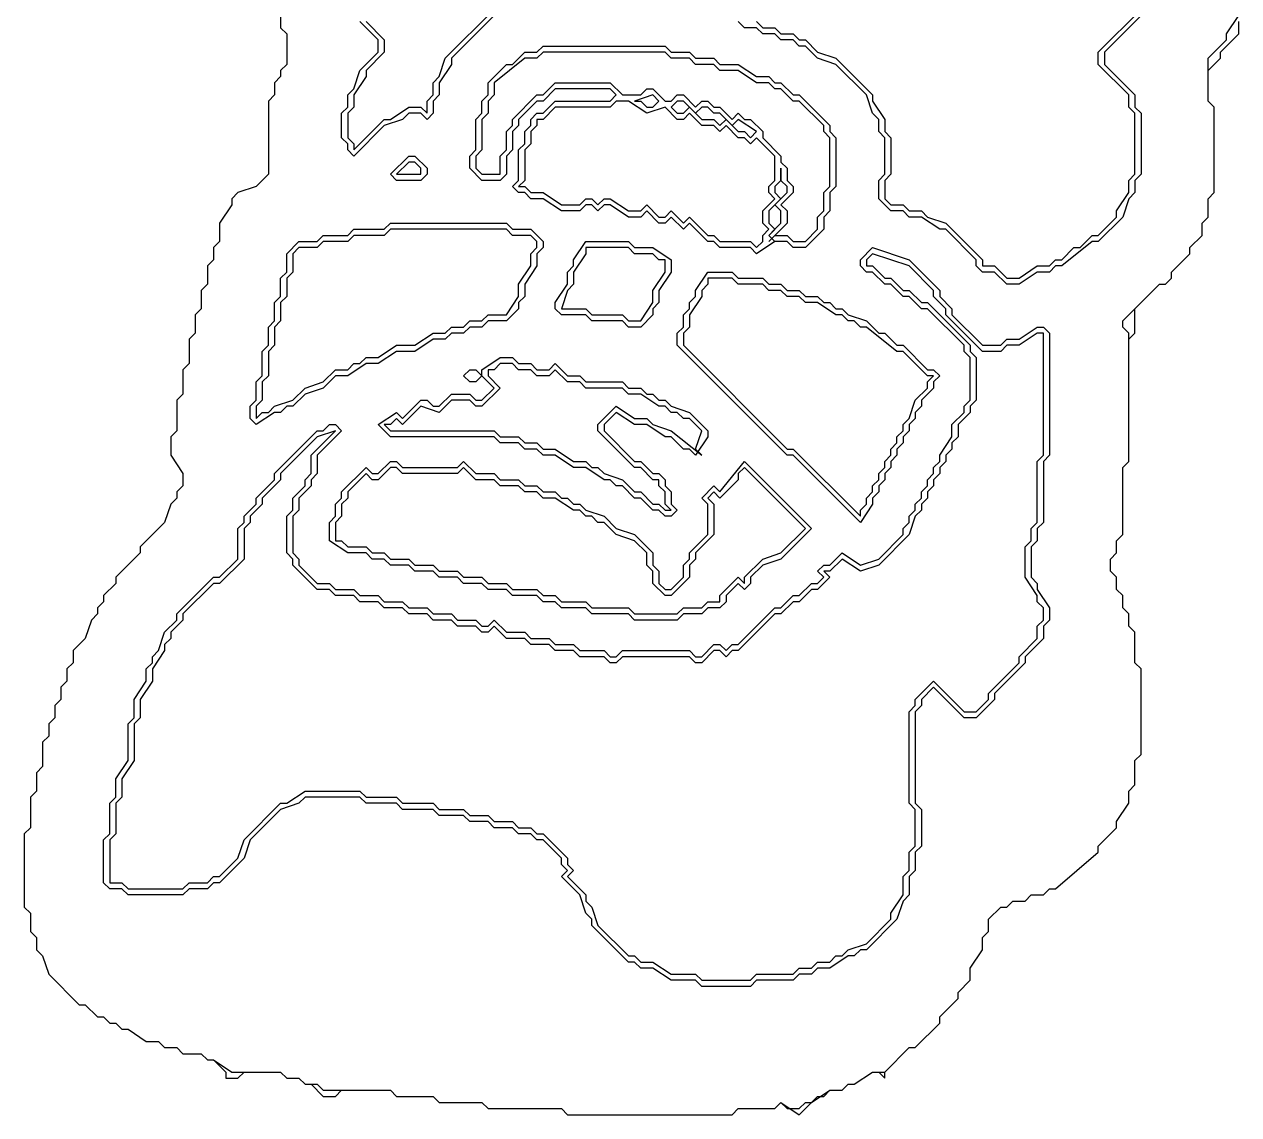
# Model space of a CAD drawing. Header units: millimetres. Extents: x 2 to 58.7, y 4.1 to 84.
# Drawn here: x 2 to 14.06, y 4.42 to 15.25 of the extents above; entities that cross this region are included whole.
import ezdxf

# ---------------------------------------------------------------- set-up
doc = ezdxf.new("R2010")
doc.units = ezdxf.units.MM
for name, color, linetype, true_color in [('CUT_OUTER', 1, 'Continuous', 0xa7a7a7), ('FILL_BLUE', 6, 'Continuous', 0x196fc6), ('FILL_WHITE', 4, 'Continuous', 0xf5f3f0), ('RAISED_METAL', 2, 'Continuous', 0xa7a7a7)]:
    doc.layers.add(name, color=color, linetype=linetype, true_color=true_color)

msp = doc.modelspace()

# ---------------------------------------------------------------- linework, layer by layer
at = {"layer": 'CUT_OUTER'}
msp.add_lwpolyline([(4.545, 15.333), (4.545, 15.212), (4.606, 15.152), (4.606, 14.848), (4.545, 14.788), (4.545, 14.727), (4.485, 14.667), (4.485, 14.545), (4.424, 14.485), (4.424, 13.758), (4.303, 13.636), (4.121, 13.576), (4.06, 13.515), (4.06, 13.455), (3.939, 13.273), (3.939, 13.091), (3.879, 13.03), (3.879, 12.909), (3.818, 12.848), (3.818, 12.667), (3.757, 12.606), (3.757, 12.424), (3.697, 12.364), (3.697, 12.182), (3.636, 12.121), (3.636, 11.879), (3.576, 11.818), (3.576, 11.576), (3.515, 11.515), (3.515, 11.212), (3.454, 11.152), (3.454, 10.97), (3.576, 10.788), (3.576, 10.667), (3.515, 10.606), (3.515, 10.545), (3.454, 10.485), (3.394, 10.303), (3.151, 10.061), (3.151, 10), (2.909, 9.758), (2.909, 9.697), (2.788, 9.576), (2.788, 9.515), (2.727, 9.455), (2.727, 9.394), (2.667, 9.333), (2.606, 9.152), (2.485, 9.03), (2.485, 8.909), (2.424, 8.848), (2.424, 8.727), (2.364, 8.667), (2.364, 8.545), (2.303, 8.485), (2.303, 8.364), (2.243, 8.303), (2.243, 8.182), (2.182, 8.121), (2.182, 7.879), (2.121, 7.818), (2.121, 7.636), (2.061, 7.576), (2.061, 7.273), (2, 7.212), (2, 6.485), (2.061, 6.424), (2.061, 6.242), (2.121, 6.182), (2.121, 6.061), (2.182, 6), (2.243, 5.818), (2.546, 5.515), (2.606, 5.515), (2.727, 5.394), (2.788, 5.394), (2.849, 5.333), (2.909, 5.333), (2.97, 5.273), (3.03, 5.273), (3.212, 5.152), (3.333, 5.152), (3.394, 5.091), (3.515, 5.091), (3.576, 5.03), (3.757, 5.03), (3.818, 4.97), (3.879, 4.97), (4, 4.848), (4, 4.788), (4.121, 4.788), (4.182, 4.848), (4.545, 4.848), (4.606, 4.788), (4.727, 4.788), (4.788, 4.727), (4.848, 4.727), (4.969, 4.606), (5.091, 4.606), (5.151, 4.667), (5.636, 4.667), (5.697, 4.606), (6.06, 4.606), (6.121, 4.545), (6.545, 4.545), (6.606, 4.485), (7.333, 4.485), (7.393, 4.424), (9.03, 4.424), (9.09, 4.485), (9.454, 4.485), (9.514, 4.545), (9.696, 4.424), (9.878, 4.606), (9.939, 4.606), (9.999, 4.667), (10.12, 4.667), (10.181, 4.727), (10.241, 4.727), (10.423, 4.848), (10.484, 4.848), (10.544, 4.788), (10.544, 4.848), (10.787, 5.091), (10.847, 5.091), (11.09, 5.333), (11.09, 5.394), (11.272, 5.576), (11.272, 5.636), (11.393, 5.758), (11.393, 5.879), (11.514, 6.061), (11.514, 6.182), (11.575, 6.242), (11.575, 6.364), (11.696, 6.485), (11.756, 6.485), (11.817, 6.545), (11.938, 6.545), (11.999, 6.606), (12.12, 6.606), (12.181, 6.667), (12.241, 6.667), (12.665, 7.03), (12.665, 7.091), (12.847, 7.273), (12.847, 7.333), (12.968, 7.515), (12.968, 7.636), (13.029, 7.697), (13.029, 7.939), (13.09, 8), (13.09, 8.848), (13.029, 8.909), (13.029, 9.212), (12.968, 9.273), (12.968, 9.394), (12.908, 9.455), (12.908, 9.576), (12.847, 9.636), (12.847, 9.758), (12.787, 9.818), (12.787, 9.939), (12.847, 10), (12.847, 10.121), (12.908, 10.182), (12.908, 10.848), (12.968, 10.909), (12.968, 12.121), (13.029, 12.182), (13.029, 12.424), (13.271, 12.667), (13.332, 12.667), (13.393, 12.727), (13.393, 12.788), (13.574, 12.97), (13.574, 13.03), (13.696, 13.152), (13.696, 13.273), (13.756, 13.333), (13.756, 13.515), (13.817, 13.576), (13.817, 14.424), (13.756, 14.485), (13.756, 14.788), (13.877, 14.909), (13.877, 14.97), (14.059, 15.152), (14.059, 15.273)], dxfattribs=at)
at = {"layer": 'FILL_BLUE'}
msp.add_lwpolyline([(7.09, 14.303), (7.09, 14.242), (7.03, 14.182), (7.03, 14.061), (6.969, 14), (6.969, 13.697), (6.909, 13.636), (6.969, 13.636), (7.03, 13.576), (7.151, 13.576), (7.333, 13.455), (7.515, 13.455), (7.575, 13.515), (7.636, 13.515), (7.696, 13.455), (7.757, 13.515), (7.818, 13.515), (7.999, 13.394), (8.121, 13.394), (8.181, 13.455), (8.302, 13.333), (8.363, 13.333), (8.424, 13.394), (8.545, 13.273), (8.605, 13.333), (8.787, 13.152), (8.848, 13.152), (8.908, 13.091), (9.211, 13.091), (9.272, 13.03), (9.333, 13.091), (9.333, 13.152), (9.393, 13.212), (9.333, 13.273), (9.333, 13.394), (9.454, 13.515), (9.393, 13.576), (9.393, 13.636), (9.454, 13.697), (9.454, 13.939), (9.272, 14.121), (9.211, 14.061), (9.151, 14.121), (9.09, 14.121), (8.969, 14.242), (8.908, 14.182), (8.848, 14.242), (8.727, 14.242), (8.605, 14.364), (8.545, 14.303), (8.484, 14.303), (8.363, 14.424), (8.181, 14.364), (7.999, 14.485), (7.878, 14.485), (7.818, 14.424), (7.272, 14.424), (7.151, 14.303)], close=True, dxfattribs=at)
at = {"layer": 'FILL_WHITE'}
for points in [[(5.394, 15.273), (5.575, 15.091), (5.575, 14.97), (5.394, 14.788), (5.394, 14.727), (5.272, 14.545), (5.272, 14.424), (5.212, 14.364), (5.212, 14.121), (5.272, 14.061), (5.272, 14), (5.575, 14.303), (5.636, 14.303), (5.818, 14.424), (5.939, 14.424), (6, 14.364), (6, 14.485), (6.06, 14.545), (6.06, 14.667), (6.121, 14.727), (6.181, 14.909), (6.666, 15.394)], [(9.272, 15.273), (9.333, 15.212), (9.454, 15.212), (9.514, 15.152), (9.636, 15.152), (9.696, 15.091), (9.757, 15.091), (9.878, 14.97), (10.06, 14.909), (10.423, 14.545), (10.423, 14.485), (10.544, 14.303), (10.544, 14.182), (10.605, 14.121), (10.605, 13.758), (10.544, 13.697), (10.544, 13.515), (10.605, 13.455), (10.726, 13.455), (10.787, 13.394), (10.908, 13.394), (10.969, 13.333), (11.15, 13.273), (11.514, 12.909), (11.514, 12.848), (11.635, 12.848), (11.756, 12.727), (11.878, 12.727), (12.059, 12.848), (12.181, 12.848), (12.241, 12.909), (12.302, 12.909), (12.423, 13.03), (12.484, 13.03), (12.605, 13.152), (12.665, 13.152), (12.847, 13.333), (12.847, 13.394), (12.968, 13.576), (12.968, 13.697), (13.029, 13.758), (13.029, 14.364), (12.968, 14.424), (12.968, 14.545), (12.665, 14.848), (12.665, 14.97), (13.09, 15.394)]]:
    msp.add_lwpolyline(points, dxfattribs=at)
for points in [[(6.666, 14.667), (6.666, 14.545), (6.606, 14.485), (6.606, 14.364), (6.545, 14.303), (6.545, 14), (6.484, 13.939), (6.484, 13.818), (6.545, 13.758), (6.727, 13.758), (6.727, 13.939), (6.787, 14), (6.787, 14.182), (6.848, 14.242), (6.848, 14.303), (7.09, 14.545), (7.151, 14.545), (7.272, 14.667), (7.818, 14.667), (7.939, 14.545), (8.121, 14.545), (8.181, 14.606), (8.242, 14.606), (8.363, 14.485), (8.424, 14.485), (8.484, 14.545), (8.545, 14.545), (8.666, 14.424), (8.727, 14.485), (8.787, 14.485), (8.848, 14.424), (8.908, 14.424), (9.03, 14.303), (9.09, 14.364), (9.151, 14.303), (9.211, 14.303), (9.333, 14.182), (9.333, 14.121), (9.514, 13.939), (9.514, 13.879), (9.575, 13.818), (9.575, 13.697), (9.636, 13.636), (9.636, 13.576), (9.514, 13.455), (9.575, 13.394), (9.575, 13.273), (9.393, 13.091), (9.454, 13.152), (9.575, 13.152), (9.636, 13.091), (9.757, 13.091), (9.878, 13.212), (9.878, 13.333), (9.939, 13.394), (9.939, 13.576), (9.999, 13.636), (9.999, 14.121), (9.939, 14.182), (9.939, 14.242), (9.696, 14.485), (9.636, 14.485), (9.514, 14.606), (9.454, 14.606), (9.393, 14.667), (9.272, 14.667), (9.09, 14.788), (8.908, 14.788), (8.848, 14.848), (8.666, 14.848), (8.605, 14.909), (8.424, 14.909), (8.363, 14.97), (7.151, 14.97), (7.09, 14.909), (6.969, 14.909)], [(5.939, 13.818), (5.878, 13.879), (5.818, 13.879), (5.697, 13.758), (5.939, 13.758)], [(7.09, 13.091), (7.03, 13.152), (6.848, 13.152), (6.787, 13.212), (5.636, 13.212), (5.575, 13.152), (5.272, 13.152), (5.212, 13.091), (4.969, 13.091), (4.909, 13.03), (4.727, 13.03), (4.666, 12.97), (4.666, 12.788), (4.606, 12.727), (4.606, 12.545), (4.545, 12.485), (4.545, 12.303), (4.485, 12.242), (4.485, 12.061), (4.424, 12), (4.424, 11.758), (4.363, 11.697), (4.363, 11.515), (4.303, 11.455), (4.303, 11.333), (4.363, 11.394), (4.424, 11.394), (4.485, 11.455), (4.666, 11.515), (4.788, 11.636), (4.969, 11.697), (5.091, 11.818), (5.212, 11.818), (5.272, 11.879), (5.333, 11.879), (5.394, 11.939), (5.515, 11.939), (5.697, 12.061), (5.878, 12.061), (6.06, 12.182), (6.181, 12.182), (6.242, 12.242), (6.363, 12.242), (6.424, 12.303), (6.545, 12.303), (6.606, 12.364), (6.787, 12.364), (6.909, 12.545), (6.909, 12.667), (7.03, 12.848), (7.03, 12.97), (7.09, 13.03)], [(7.575, 13.03), (7.575, 12.97), (7.454, 12.788), (7.454, 12.667), (7.393, 12.606), (7.333, 12.424), (7.575, 12.424), (7.636, 12.364), (7.939, 12.364), (7.999, 12.303), (8.121, 12.303), (8.242, 12.485), (8.242, 12.606), (8.363, 12.788), (8.363, 12.909), (8.302, 12.909), (8.242, 12.97), (8.06, 12.97), (7.999, 13.03)], [(12.12, 12.182), (12.059, 12.182), (11.878, 12.061), (11.756, 12.061), (11.696, 12), (11.514, 12), (11.15, 12.364), (11.15, 12.424), (11.029, 12.545), (11.029, 12.606), (10.787, 12.848), (10.423, 12.97), (10.363, 12.909), (10.363, 12.848), (10.423, 12.848), (10.544, 12.727), (10.605, 12.727), (10.726, 12.606), (10.787, 12.606), (10.908, 12.485), (10.969, 12.485), (11.393, 12.061), (11.393, 12), (11.453, 11.939), (11.453, 11.515), (11.393, 11.455), (11.393, 11.394), (11.272, 11.273), (11.272, 11.152), (11.211, 11.091), (11.211, 11.03), (11.15, 10.97), (11.15, 10.909), (11.09, 10.848), (11.09, 10.788), (11.029, 10.727), (11.029, 10.667), (10.969, 10.606), (10.969, 10.545), (10.908, 10.485), (10.908, 10.424), (10.847, 10.364), (10.787, 10.182), (10.484, 9.879), (10.302, 9.818), (10.12, 9.939), (9.999, 9.818), (9.939, 9.818), (9.999, 9.758), (9.878, 9.636), (9.817, 9.636), (9.696, 9.515), (9.636, 9.515), (9.514, 9.394), (9.454, 9.394), (9.09, 9.03), (9.03, 9.03), (8.969, 8.97), (8.908, 9.03), (8.848, 9.03), (8.727, 8.909), (8.666, 8.909), (8.605, 8.97), (7.939, 8.97), (7.878, 8.909), (7.818, 8.909), (7.757, 8.97), (7.515, 8.97), (7.454, 9.03), (7.272, 9.03), (7.212, 9.091), (7.03, 9.091), (6.969, 9.152), (6.787, 9.152), (6.666, 9.273), (6.606, 9.212), (6.545, 9.212), (6.484, 9.273), (6.303, 9.273), (6.242, 9.333), (6.06, 9.333), (6, 9.394), (5.818, 9.394), (5.757, 9.455), (5.575, 9.455), (5.515, 9.515), (5.333, 9.515), (5.272, 9.576), (5.091, 9.576), (5.03, 9.636), (4.909, 9.636), (4.666, 9.879), (4.666, 9.939), (4.606, 10), (4.606, 10.364), (4.666, 10.424), (4.666, 10.545), (4.788, 10.667), (4.788, 10.727), (4.848, 10.788), (4.848, 10.97), (5.091, 11.212), (4.909, 11.152), (4.545, 10.788), (4.545, 10.727), (4.363, 10.545), (4.363, 10.485), (4.242, 10.364), (4.242, 10.303), (4.182, 10.242), (4.182, 9.939), (3.939, 9.697), (3.879, 9.697), (3.576, 9.394), (3.576, 9.333), (3.454, 9.212), (3.454, 9.152), (3.394, 9.091), (3.394, 9.03), (3.273, 8.848), (3.273, 8.727), (3.151, 8.545), (3.151, 8.364), (3.091, 8.303), (3.091, 7.939), (2.97, 7.758), (2.97, 7.576), (2.909, 7.515), (2.909, 7.212), (2.849, 7.152), (2.849, 6.727), (2.97, 6.727), (3.03, 6.667), (3.576, 6.667), (3.636, 6.727), (3.818, 6.727), (3.879, 6.788), (3.939, 6.788), (4.121, 6.97), (4.182, 7.152), (4.545, 7.515), (4.606, 7.515), (4.788, 7.636), (5.333, 7.636), (5.394, 7.576), (5.697, 7.576), (5.757, 7.515), (6.06, 7.515), (6.121, 7.455), (6.363, 7.455), (6.424, 7.394), (6.606, 7.394), (6.666, 7.333), (6.848, 7.333), (6.909, 7.273), (7.03, 7.273), (7.09, 7.212), (7.151, 7.212), (7.393, 6.97), (7.393, 6.909), (7.454, 6.848), (7.393, 6.788), (7.575, 6.606), (7.575, 6.545), (7.636, 6.485), (7.696, 6.303), (7.999, 6), (8.06, 6), (8.121, 5.939), (8.242, 5.939), (8.424, 5.818), (8.666, 5.818), (8.727, 5.758), (9.211, 5.758), (9.272, 5.818), (9.636, 5.818), (9.696, 5.879), (9.817, 5.879), (9.878, 5.939), (9.999, 5.939), (10.06, 6), (10.12, 6), (10.181, 6.061), (10.363, 6.121), (10.605, 6.364), (10.605, 6.424), (10.726, 6.606), (10.726, 6.788), (10.787, 6.848), (10.787, 7.03), (10.847, 7.091), (10.847, 7.455), (10.787, 7.515), (10.787, 8.424), (10.847, 8.485), (10.847, 8.545), (11.029, 8.727), (11.332, 8.424), (11.453, 8.424), (11.575, 8.545), (11.575, 8.606), (11.878, 8.909), (11.878, 8.97), (12.059, 9.152), (12.059, 9.273), (12.12, 9.333), (12.12, 9.455), (12.059, 9.515), (12.059, 9.576), (11.938, 9.758), (11.938, 10.061), (11.999, 10.121), (11.999, 10.242), (12.059, 10.303), (12.059, 10.909), (12.12, 10.97)], [(8.787, 12.727), (8.787, 12.667), (8.727, 12.606), (8.727, 12.545), (8.605, 12.364), (8.605, 12.242), (8.545, 12.182), (8.545, 12.061), (9.575, 11.03), (9.636, 11.03), (10.302, 10.364), (10.302, 10.424), (10.363, 10.485), (10.363, 10.545), (10.423, 10.606), (10.423, 10.667), (10.484, 10.727), (10.484, 10.788), (10.544, 10.848), (10.544, 10.909), (10.605, 10.97), (10.605, 11.03), (10.666, 11.091), (10.666, 11.152), (10.726, 11.212), (10.726, 11.273), (10.787, 11.333), (10.847, 11.515), (10.969, 11.636), (10.969, 11.697), (11.029, 11.758), (10.969, 11.758), (10.726, 12), (10.666, 12), (10.363, 12.242), (10.302, 12.242), (10.241, 12.303), (10.181, 12.303), (10.12, 12.364), (10.06, 12.364), (9.878, 12.485), (9.757, 12.485), (9.696, 12.545), (9.575, 12.545), (9.514, 12.606), (9.393, 12.606), (9.333, 12.667), (9.09, 12.667), (9.03, 12.727)], [(5.575, 11.273), (5.636, 11.212), (6.666, 11.212), (6.727, 11.152), (6.909, 11.152), (6.969, 11.091), (7.09, 11.091), (7.151, 11.03), (7.272, 11.03), (7.454, 10.909), (7.575, 10.909), (7.636, 10.848), (7.696, 10.848), (7.757, 10.788), (7.939, 10.727), (8.06, 10.606), (8.121, 10.606), (8.242, 10.485), (8.302, 10.485), (8.363, 10.424), (8.424, 10.424), (8.363, 10.485), (8.363, 10.606), (8.302, 10.667), (8.302, 10.727), (8.242, 10.727), (8.121, 10.848), (8.06, 10.848), (7.696, 11.212), (7.696, 11.273), (7.878, 11.455), (8.06, 11.333), (8.181, 11.333), (8.242, 11.273), (8.424, 11.212), (8.727, 10.97), (8.666, 11.03), (8.727, 11.212), (8.605, 11.333), (8.545, 11.333), (8.484, 11.394), (8.424, 11.394), (8.363, 11.455), (8.302, 11.455), (8.121, 11.576), (7.999, 11.576), (7.939, 11.636), (7.575, 11.636), (7.515, 11.697), (7.393, 11.697), (7.272, 11.818), (7.212, 11.758), (7.09, 11.758), (7.03, 11.818), (6.909, 11.818), (6.848, 11.879), (6.727, 11.879), (6.666, 11.818), (6.606, 11.818), (6.606, 11.758), (6.727, 11.636), (6.545, 11.455), (6.484, 11.455), (6.424, 11.515), (6.242, 11.515), (6.121, 11.394), (5.939, 11.455), (5.757, 11.273), (5.697, 11.333), (5.636, 11.273)], [(5.091, 10.121), (5.151, 10.121), (5.212, 10.061), (5.394, 10.061), (5.454, 10), (5.575, 10), (5.636, 9.939), (5.818, 9.939), (5.878, 9.879), (6.06, 9.879), (6.121, 9.818), (6.303, 9.818), (6.363, 9.758), (6.545, 9.758), (6.606, 9.697), (6.787, 9.697), (6.848, 9.636), (7.09, 9.636), (7.151, 9.576), (7.272, 9.576), (7.333, 9.515), (7.575, 9.515), (7.636, 9.455), (7.999, 9.455), (8.06, 9.394), (8.484, 9.394), (8.545, 9.455), (8.727, 9.455), (8.787, 9.515), (8.908, 9.515), (8.908, 9.576), (9.09, 9.758), (9.151, 9.697), (9.151, 9.758), (9.333, 9.939), (9.514, 10), (9.757, 10.242), (9.151, 10.848), (9.09, 10.788), (9.09, 10.727), (8.908, 10.545), (8.848, 10.606), (8.787, 10.545), (8.848, 10.485), (8.848, 10.182), (8.666, 10), (8.666, 9.939), (8.605, 9.879), (8.605, 9.758), (8.424, 9.576), (8.363, 9.576), (8.242, 9.697), (8.242, 9.818), (8.181, 9.879), (8.181, 10), (8.06, 10.121), (7.878, 10.182), (7.757, 10.303), (7.696, 10.303), (7.636, 10.364), (7.575, 10.364), (7.515, 10.424), (7.454, 10.424), (7.272, 10.545), (7.151, 10.545), (7.09, 10.606), (6.969, 10.606), (6.909, 10.667), (6.727, 10.667), (6.666, 10.727), (6.484, 10.727), (6.363, 10.848), (6.303, 10.788), (5.757, 10.788), (5.697, 10.848), (5.636, 10.848), (5.515, 10.727), (5.454, 10.727), (5.394, 10.788), (5.212, 10.606), (5.212, 10.545), (5.151, 10.485), (5.151, 10.364), (5.091, 10.303)]]:
    msp.add_lwpolyline(points, close=True, dxfattribs=at)
at = {"layer": 'RAISED_METAL'}
for points in [[(4.545, 15.333), (4.545, 15.212), (4.606, 15.152), (4.606, 14.848), (4.545, 14.788), (4.545, 14.727), (4.485, 14.667), (4.485, 14.545), (4.424, 14.485), (4.424, 13.758), (4.303, 13.636), (4.121, 13.576), (4.06, 13.515), (4.06, 13.455), (3.939, 13.273), (3.939, 13.091), (3.879, 13.03), (3.879, 12.909), (3.818, 12.848), (3.818, 12.667), (3.757, 12.606), (3.757, 12.424), (3.697, 12.364), (3.697, 12.182), (3.636, 12.121), (3.636, 11.879), (3.576, 11.818), (3.576, 11.576), (3.515, 11.515), (3.515, 11.212), (3.454, 11.152), (3.454, 10.97), (3.576, 10.788), (3.576, 10.667), (3.515, 10.606), (3.515, 10.545), (3.454, 10.485), (3.394, 10.303), (3.151, 10.061), (3.151, 10), (2.909, 9.758), (2.909, 9.697), (2.788, 9.576), (2.788, 9.515), (2.727, 9.455), (2.727, 9.394), (2.667, 9.333), (2.606, 9.152), (2.485, 9.03), (2.485, 8.909), (2.424, 8.848), (2.424, 8.727), (2.364, 8.667), (2.364, 8.545), (2.303, 8.485), (2.303, 8.364), (2.243, 8.303), (2.243, 8.182), (2.182, 8.121), (2.182, 7.879), (2.121, 7.818), (2.121, 7.636), (2.061, 7.576), (2.061, 7.273), (2, 7.212), (2, 6.485), (2.061, 6.424), (2.061, 6.242), (2.121, 6.182), (2.121, 6.061), (2.182, 6), (2.243, 5.818), (2.546, 5.515), (2.606, 5.515), (2.727, 5.394), (2.788, 5.394), (2.849, 5.333), (2.909, 5.333), (2.97, 5.273), (3.03, 5.273), (3.212, 5.152), (3.333, 5.152), (3.394, 5.091), (3.515, 5.091), (3.576, 5.03), (3.757, 5.03), (3.818, 4.97), (3.879, 4.97), (4.06, 4.848), (4.545, 4.848), (4.606, 4.788), (4.727, 4.788), (4.788, 4.727), (4.909, 4.727), (4.969, 4.667), (5.636, 4.667), (5.697, 4.606), (6.06, 4.606), (6.121, 4.545), (6.545, 4.545), (6.606, 4.485), (7.333, 4.485), (7.393, 4.424), (9.03, 4.424), (9.09, 4.485), (9.454, 4.485), (9.514, 4.545), (9.575, 4.485), (9.696, 4.485), (9.757, 4.545), (9.817, 4.545), (9.999, 4.667), (10.12, 4.667), (10.181, 4.727), (10.241, 4.727), (10.423, 4.848), (10.544, 4.848), (10.787, 5.091), (10.847, 5.091), (11.09, 5.333), (11.09, 5.394), (11.272, 5.576), (11.272, 5.636), (11.393, 5.758), (11.393, 5.879), (11.514, 6.061), (11.514, 6.182), (11.575, 6.242), (11.575, 6.364), (11.696, 6.485), (11.756, 6.485), (11.817, 6.545), (11.938, 6.545), (11.999, 6.606), (12.12, 6.606), (12.181, 6.667), (12.241, 6.667), (12.665, 7.03), (12.665, 7.091), (12.847, 7.273), (12.847, 7.333), (12.968, 7.515), (12.968, 7.636), (13.029, 7.697), (13.029, 7.939), (13.09, 8), (13.09, 8.848), (13.029, 8.909), (13.029, 9.212), (12.968, 9.273), (12.968, 9.394), (12.908, 9.455), (12.908, 9.576), (12.847, 9.636), (12.847, 9.758), (12.787, 9.818), (12.787, 9.939), (12.847, 10), (12.847, 10.121), (12.908, 10.182), (12.908, 10.848), (12.968, 10.909), (12.968, 12.182), (12.908, 12.242), (12.908, 12.303), (13.271, 12.667), (13.332, 12.667), (13.393, 12.727), (13.393, 12.788), (13.574, 12.97), (13.574, 13.03), (13.696, 13.152), (13.696, 13.273), (13.756, 13.333), (13.756, 13.515), (13.817, 13.576), (13.817, 14.424), (13.756, 14.485), (13.756, 14.909), (13.938, 15.091), (13.938, 15.152), (14.059, 15.333)], [(6.666, 15.333), (6.242, 14.909), (6.242, 14.848), (6.121, 14.667), (6.121, 14.545), (6.06, 14.485), (6.06, 14.364), (6, 14.303), (5.939, 14.364), (5.818, 14.364), (5.757, 14.303), (5.575, 14.242), (5.272, 13.939), (5.212, 14), (5.212, 14.061), (5.151, 14.121), (5.151, 14.364), (5.212, 14.424), (5.212, 14.545), (5.272, 14.606), (5.333, 14.788), (5.515, 14.97), (5.515, 15.091), (5.333, 15.273)], [(13.15, 15.394), (12.726, 14.97), (12.726, 14.848), (13.029, 14.545), (13.029, 14.424), (13.09, 14.364), (13.09, 13.758), (13.029, 13.697), (13.029, 13.576), (12.968, 13.515), (12.908, 13.333), (12.665, 13.091), (12.605, 13.091), (12.302, 12.848), (12.241, 12.848), (12.181, 12.788), (12.059, 12.788), (11.878, 12.667), (11.756, 12.667), (11.635, 12.788), (11.514, 12.788), (11.453, 12.848), (11.453, 12.909), (11.15, 13.212), (11.09, 13.212), (10.908, 13.333), (10.787, 13.333), (10.726, 13.394), (10.605, 13.394), (10.484, 13.515), (10.484, 13.697), (10.544, 13.758), (10.544, 14.121), (10.484, 14.182), (10.484, 14.303), (10.423, 14.364), (10.363, 14.545), (10.06, 14.848), (9.878, 14.909), (9.757, 15.03), (9.696, 15.03), (9.636, 15.091), (9.514, 15.091), (9.454, 15.152), (9.333, 15.152), (9.272, 15.212), (9.151, 15.212), (9.09, 15.273)]]:
    msp.add_lwpolyline(points, dxfattribs=at)
for points in [[(6.606, 14.667), (6.787, 14.848), (6.848, 14.848), (6.969, 14.97), (7.09, 14.97), (7.151, 15.03), (8.363, 15.03), (8.424, 14.97), (8.605, 14.97), (8.666, 14.909), (8.848, 14.909), (8.908, 14.848), (9.09, 14.848), (9.272, 14.727), (9.393, 14.727), (9.454, 14.667), (9.514, 14.667), (9.636, 14.545), (9.696, 14.545), (9.999, 14.242), (9.999, 14.182), (10.06, 14.121), (10.06, 13.636), (9.999, 13.576), (9.999, 13.394), (9.939, 13.333), (9.939, 13.212), (9.757, 13.03), (9.636, 13.03), (9.575, 13.091), (9.454, 13.091), (9.393, 13.152), (9.514, 13.273), (9.514, 13.394), (9.454, 13.455), (9.575, 13.576), (9.575, 13.636), (9.514, 13.697), (9.514, 13.818), (9.514, 13.697), (9.454, 13.636), (9.454, 13.576), (9.514, 13.515), (9.393, 13.394), (9.393, 13.273), (9.454, 13.212), (9.393, 13.152), (9.454, 13.091), (9.272, 12.97), (9.211, 13.03), (8.908, 13.03), (8.848, 13.091), (8.787, 13.091), (8.605, 13.273), (8.545, 13.212), (8.424, 13.333), (8.363, 13.273), (8.302, 13.273), (8.181, 13.394), (8.121, 13.333), (7.999, 13.333), (7.818, 13.455), (7.757, 13.455), (7.696, 13.394), (7.636, 13.455), (7.575, 13.455), (7.515, 13.394), (7.333, 13.394), (7.151, 13.515), (7.03, 13.515), (6.969, 13.576), (6.909, 13.576), (6.848, 13.636), (6.909, 13.697), (6.909, 14), (6.969, 14.061), (6.969, 14.182), (7.03, 14.242), (7.03, 14.303), (7.09, 14.364), (7.151, 14.364), (7.272, 14.485), (7.818, 14.485), (7.878, 14.545), (7.818, 14.606), (7.272, 14.606), (7.151, 14.485), (7.09, 14.485), (6.909, 14.303), (6.909, 14.242), (6.848, 14.182), (6.848, 14), (6.787, 13.939), (6.787, 13.758), (6.727, 13.697), (6.545, 13.697), (6.424, 13.818), (6.424, 13.939), (6.484, 14), (6.484, 14.303), (6.545, 14.364), (6.545, 14.485), (6.606, 14.545)], [(8.302, 14.485), (8.242, 14.545), (8.06, 14.485), (8.121, 14.485), (8.181, 14.424), (8.242, 14.424)], [(8.424, 14.424), (8.484, 14.364), (8.545, 14.364), (8.605, 14.424), (8.727, 14.303), (8.848, 14.303), (8.908, 14.242), (8.969, 14.303), (9.09, 14.182), (9.151, 14.182), (9.211, 14.121), (9.272, 14.182), (9.09, 14.303), (9.03, 14.242), (8.908, 14.364), (8.848, 14.364), (8.787, 14.424), (8.727, 14.424), (8.666, 14.364), (8.545, 14.485), (8.484, 14.485)], [(5.636, 13.758), (5.818, 13.939), (5.878, 13.939), (6, 13.818), (6, 13.758), (5.939, 13.697), (5.697, 13.697)], [(7.151, 13.091), (7.151, 13.03), (7.09, 12.97), (7.09, 12.848), (6.969, 12.667), (6.969, 12.545), (6.909, 12.485), (6.909, 12.424), (6.787, 12.303), (6.606, 12.303), (6.545, 12.242), (6.424, 12.242), (6.363, 12.182), (6.242, 12.182), (6.181, 12.121), (6.06, 12.121), (5.878, 12), (5.697, 12), (5.515, 11.879), (5.394, 11.879), (5.212, 11.758), (5.091, 11.758), (4.969, 11.636), (4.788, 11.576), (4.666, 11.455), (4.606, 11.455), (4.545, 11.394), (4.485, 11.394), (4.303, 11.273), (4.242, 11.333), (4.242, 11.455), (4.303, 11.515), (4.303, 11.697), (4.363, 11.758), (4.363, 12), (4.424, 12.061), (4.424, 12.242), (4.485, 12.303), (4.485, 12.485), (4.545, 12.545), (4.545, 12.727), (4.606, 12.788), (4.606, 12.97), (4.727, 13.091), (4.909, 13.091), (4.969, 13.152), (5.212, 13.152), (5.272, 13.212), (5.575, 13.212), (5.636, 13.273), (6.787, 13.273), (6.848, 13.212), (7.03, 13.212)], [(12.181, 12.182), (12.181, 10.97), (12.12, 10.909), (12.12, 10.303), (12.059, 10.242), (12.059, 10.121), (11.999, 10.061), (11.999, 9.758), (12.059, 9.697), (12.059, 9.636), (12.181, 9.455), (12.181, 9.333), (12.12, 9.273), (12.12, 9.152), (11.938, 8.97), (11.938, 8.909), (11.635, 8.606), (11.635, 8.545), (11.453, 8.364), (11.332, 8.364), (11.029, 8.667), (10.908, 8.545), (10.908, 8.485), (10.847, 8.424), (10.847, 7.515), (10.908, 7.455), (10.908, 7.091), (10.847, 7.03), (10.847, 6.848), (10.787, 6.788), (10.787, 6.606), (10.726, 6.545), (10.666, 6.364), (10.363, 6.061), (10.302, 6.061), (10.241, 6), (10.181, 6), (9.999, 5.879), (9.878, 5.879), (9.817, 5.818), (9.696, 5.818), (9.636, 5.758), (9.272, 5.758), (9.211, 5.697), (8.727, 5.697), (8.666, 5.758), (8.424, 5.758), (8.242, 5.879), (8.121, 5.879), (8.06, 5.939), (7.999, 5.939), (7.636, 6.303), (7.636, 6.364), (7.575, 6.424), (7.515, 6.606), (7.333, 6.788), (7.393, 6.848), (7.333, 6.909), (7.333, 6.97), (7.151, 7.152), (7.09, 7.152), (7.03, 7.212), (6.909, 7.212), (6.848, 7.273), (6.666, 7.273), (6.606, 7.333), (6.424, 7.333), (6.363, 7.394), (6.121, 7.394), (6.06, 7.455), (5.757, 7.455), (5.697, 7.515), (5.394, 7.515), (5.333, 7.576), (4.788, 7.576), (4.727, 7.515), (4.545, 7.455), (4.242, 7.152), (4.182, 6.97), (3.939, 6.727), (3.879, 6.727), (3.818, 6.667), (3.636, 6.667), (3.576, 6.606), (3.03, 6.606), (2.97, 6.667), (2.849, 6.667), (2.788, 6.727), (2.788, 7.152), (2.849, 7.212), (2.849, 7.515), (2.909, 7.576), (2.909, 7.758), (3.03, 7.939), (3.03, 8.303), (3.091, 8.364), (3.091, 8.545), (3.212, 8.727), (3.212, 8.848), (3.273, 8.909), (3.273, 8.97), (3.333, 9.03), (3.394, 9.212), (3.515, 9.333), (3.515, 9.394), (3.879, 9.758), (3.939, 9.758), (4.121, 9.939), (4.121, 10.242), (4.182, 10.303), (4.182, 10.364), (4.303, 10.485), (4.303, 10.545), (4.485, 10.727), (4.485, 10.788), (4.909, 11.212), (4.969, 11.212), (5.03, 11.273), (5.091, 11.273), (5.151, 11.212), (4.909, 10.97), (4.909, 10.788), (4.848, 10.727), (4.848, 10.667), (4.727, 10.545), (4.727, 10.424), (4.666, 10.364), (4.666, 10), (4.727, 9.939), (4.727, 9.879), (4.909, 9.697), (5.03, 9.697), (5.091, 9.636), (5.272, 9.636), (5.333, 9.576), (5.515, 9.576), (5.575, 9.515), (5.757, 9.515), (5.818, 9.455), (6, 9.455), (6.06, 9.394), (6.242, 9.394), (6.303, 9.333), (6.484, 9.333), (6.545, 9.273), (6.606, 9.273), (6.666, 9.333), (6.787, 9.212), (6.969, 9.212), (7.03, 9.152), (7.212, 9.152), (7.272, 9.091), (7.454, 9.091), (7.515, 9.03), (7.757, 9.03), (7.818, 8.97), (7.878, 8.97), (7.939, 9.03), (8.605, 9.03), (8.666, 8.97), (8.727, 8.97), (8.848, 9.091), (8.908, 9.091), (8.969, 9.03), (9.03, 9.091), (9.09, 9.091), (9.454, 9.455), (9.514, 9.455), (9.636, 9.576), (9.696, 9.576), (9.817, 9.697), (9.878, 9.697), (9.939, 9.758), (9.878, 9.818), (9.939, 9.879), (9.999, 9.879), (10.12, 10), (10.302, 9.879), (10.484, 9.939), (10.726, 10.182), (10.726, 10.242), (10.787, 10.303), (10.787, 10.364), (10.847, 10.424), (10.847, 10.485), (10.908, 10.545), (10.908, 10.606), (10.969, 10.667), (10.969, 10.727), (11.029, 10.788), (11.029, 10.848), (11.09, 10.909), (11.09, 10.97), (11.211, 11.152), (11.211, 11.273), (11.332, 11.394), (11.332, 11.455), (11.393, 11.515), (11.393, 11.939), (11.332, 12), (11.332, 12.061), (10.969, 12.424), (10.908, 12.424), (10.787, 12.545), (10.726, 12.545), (10.605, 12.667), (10.544, 12.667), (10.423, 12.788), (10.363, 12.788), (10.302, 12.848), (10.302, 12.909), (10.423, 13.03), (10.787, 12.909), (11.09, 12.606), (11.09, 12.545), (11.211, 12.424), (11.211, 12.364), (11.514, 12.061), (11.696, 12.061), (11.756, 12.121), (11.878, 12.121), (12.059, 12.242), (12.12, 12.242)], [(7.575, 13.091), (7.999, 13.091), (8.06, 13.03), (8.242, 13.03), (8.424, 12.909), (8.424, 12.788), (8.302, 12.606), (8.302, 12.485), (8.242, 12.424), (8.242, 12.364), (8.121, 12.242), (7.999, 12.242), (7.939, 12.303), (7.636, 12.303), (7.575, 12.364), (7.333, 12.364), (7.272, 12.424), (7.272, 12.485), (7.393, 12.667), (7.393, 12.788), (7.454, 12.848), (7.454, 12.909)], [(8.787, 12.788), (9.03, 12.788), (9.09, 12.727), (9.333, 12.727), (9.393, 12.667), (9.514, 12.667), (9.575, 12.606), (9.696, 12.606), (9.757, 12.545), (9.878, 12.545), (9.939, 12.485), (9.999, 12.485), (10.06, 12.424), (10.12, 12.424), (10.181, 12.364), (10.363, 12.303), (10.484, 12.182), (10.544, 12.182), (10.666, 12.061), (10.726, 12.061), (10.969, 11.818), (11.029, 11.818), (11.09, 11.758), (11.029, 11.697), (11.029, 11.636), (10.908, 11.515), (10.908, 11.455), (10.847, 11.394), (10.847, 11.333), (10.787, 11.273), (10.787, 11.212), (10.726, 11.152), (10.726, 11.091), (10.666, 11.03), (10.666, 10.97), (10.605, 10.909), (10.605, 10.848), (10.544, 10.788), (10.544, 10.727), (10.484, 10.667), (10.484, 10.606), (10.423, 10.545), (10.423, 10.485), (10.302, 10.303), (9.636, 10.97), (9.575, 10.97), (8.484, 12.061), (8.484, 12.182), (8.545, 12.242), (8.545, 12.364), (8.605, 12.424), (8.605, 12.485), (8.666, 12.545), (8.666, 12.606)], [(5.515, 11.273), (5.697, 11.394), (5.757, 11.333), (5.939, 11.515), (6, 11.515), (6.06, 11.455), (6.121, 11.455), (6.242, 11.576), (6.424, 11.576), (6.484, 11.515), (6.545, 11.515), (6.666, 11.636), (6.545, 11.758), (6.545, 11.818), (6.727, 11.939), (6.848, 11.939), (6.909, 11.879), (7.03, 11.879), (7.09, 11.818), (7.212, 11.818), (7.272, 11.879), (7.393, 11.758), (7.515, 11.758), (7.575, 11.697), (7.939, 11.697), (7.999, 11.636), (8.121, 11.636), (8.181, 11.576), (8.242, 11.576), (8.302, 11.515), (8.363, 11.515), (8.424, 11.455), (8.605, 11.394), (8.787, 11.212), (8.787, 11.152), (8.666, 10.97), (8.605, 11.03), (8.545, 11.03), (8.424, 11.152), (8.363, 11.152), (8.181, 11.273), (8.06, 11.273), (7.878, 11.394), (7.757, 11.273), (7.757, 11.212), (8.06, 10.909), (8.121, 10.909), (8.242, 10.788), (8.302, 10.788), (8.363, 10.727), (8.363, 10.667), (8.424, 10.606), (8.424, 10.485), (8.484, 10.424), (8.424, 10.364), (8.363, 10.364), (8.302, 10.424), (8.242, 10.424), (8.121, 10.545), (8.06, 10.545), (7.939, 10.667), (7.878, 10.667), (7.818, 10.727), (7.757, 10.727), (7.575, 10.848), (7.454, 10.848), (7.272, 10.97), (7.151, 10.97), (7.09, 11.03), (6.969, 11.03), (6.909, 11.091), (6.727, 11.091), (6.666, 11.152), (5.636, 11.152)], [(6.363, 11.758), (6.424, 11.818), (6.484, 11.818), (6.545, 11.758), (6.484, 11.697), (6.424, 11.697)], [(5.03, 10.121), (5.03, 10.303), (5.091, 10.364), (5.091, 10.485), (5.151, 10.545), (5.151, 10.606), (5.394, 10.848), (5.454, 10.788), (5.515, 10.788), (5.636, 10.909), (5.697, 10.909), (5.757, 10.848), (6.303, 10.848), (6.363, 10.909), (6.484, 10.788), (6.666, 10.788), (6.727, 10.727), (6.909, 10.727), (6.969, 10.667), (7.09, 10.667), (7.151, 10.606), (7.272, 10.606), (7.333, 10.545), (7.393, 10.545), (7.454, 10.485), (7.515, 10.485), (7.575, 10.424), (7.757, 10.364), (7.878, 10.242), (8.06, 10.182), (8.242, 10), (8.242, 9.879), (8.302, 9.818), (8.302, 9.697), (8.363, 9.636), (8.424, 9.636), (8.545, 9.758), (8.545, 9.879), (8.605, 9.939), (8.605, 10), (8.787, 10.182), (8.787, 10.485), (8.727, 10.545), (8.848, 10.667), (8.908, 10.606), (9.151, 10.909), (9.817, 10.242), (9.514, 9.939), (9.333, 9.879), (9.211, 9.758), (9.211, 9.697), (9.151, 9.636), (9.09, 9.697), (8.969, 9.576), (8.969, 9.515), (8.908, 9.455), (8.787, 9.455), (8.727, 9.394), (8.545, 9.394), (8.484, 9.333), (8.06, 9.333), (7.999, 9.394), (7.636, 9.394), (7.575, 9.455), (7.333, 9.455), (7.272, 9.515), (7.151, 9.515), (7.09, 9.576), (6.848, 9.576), (6.787, 9.636), (6.606, 9.636), (6.545, 9.697), (6.363, 9.697), (6.303, 9.758), (6.121, 9.758), (6.06, 9.818), (5.878, 9.818), (5.818, 9.879), (5.636, 9.879), (5.575, 9.939), (5.454, 9.939), (5.394, 10), (5.212, 10)]]:
    msp.add_lwpolyline(points, close=True, dxfattribs=at)

doc.saveas('drawing.dxf')
